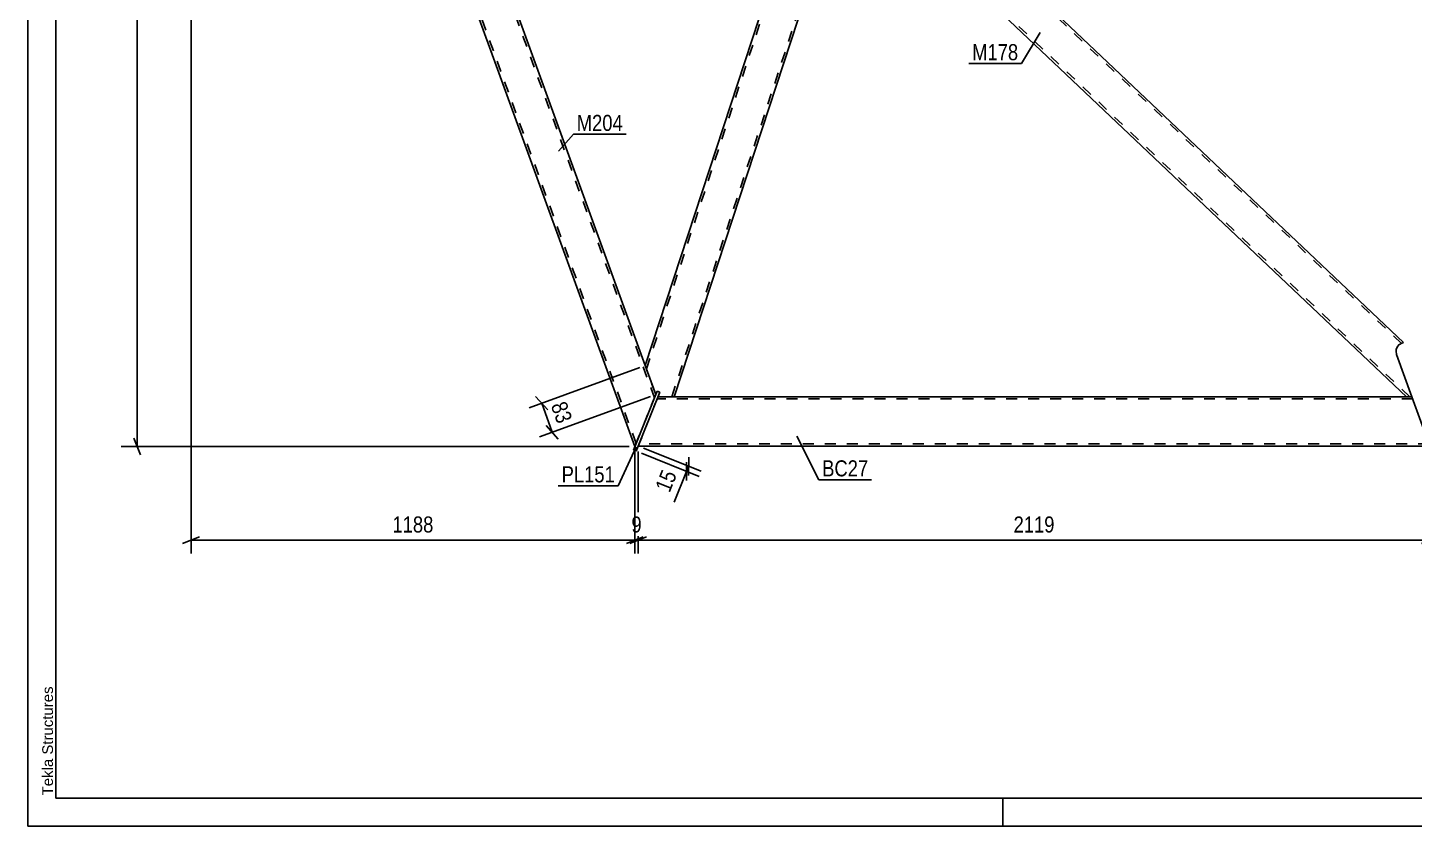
# Model space of a CAD drawing. Header units: millimetres. Extents: x 0 to 594, y 0 to 420.
# Drawn here: x 0 to 247.4, y 0 to 142.4 of the extents above; entities that cross this region are included whole.
import ezdxf

# ---------------------------------------------------------------- set-up
doc = ezdxf.new("R2010")
doc.units = ezdxf.units.MM
doc.linetypes.add('DXK_LINE_DOT2', pattern=[3.9198, 1.9599, -1.9599])
doc.styles.add('Arial', font='ARIAL.TTF', dxfattribs={"height": 0.2})
doc.styles.add('Arial Narrow', font='ARIALN.TTF', dxfattribs={"height": 0.2})

# ---------------------------------------------------------------- blocks, each defined once
blk = doc.blocks.new('Unknown-761560111-3298')
at = {"color": 5, "linetype": 'Continuous'}
for p, q in [((0, 420), (0, 0)), ((5, 415), (5, 5)), ((5, 5), (589, 5)), ((174, 0), (174, 5)), ((0, 0), (594, 0))]:
    blk.add_line(p, q, dxfattribs=at)
at = {"color": 174, "linetype": 'Continuous', "style": 'Arial'}
blk.add_text('Tekla Structures', height=1.9102, rotation=90, dxfattribs=at).set_placement((4.5, 5.5))
blk = doc.blocks.new('Part-761560111-5109 - 5106')
at = {"color": 2, "linetype": 'Continuous'}
for p, q in [((108.33, 67.7), (29.14, 285.29)), ((29.14, 285.29), (38.66, 278.62)), ((110.17, 82.15), (41.86, 269.83))]:
    blk.add_line(p, q, dxfattribs=at)
at = {"color": 7, "linetype": 'DXK_LINE_DOT2'}
for p, q in [((108.56, 68.26), (29.71, 284.89)), ((111.83, 76.41), (38.09, 279.02)), ((38.66, 278.62), (41.86, 269.83)), ((112.05, 76.97), (110.17, 82.15)), ((112.05, 76.97), (108.33, 67.7))]:
    blk.add_line(p, q, dxfattribs=at)
blk = doc.blocks.new('Part-761560111-5108 - 5106')
at = {"color": 7, "linetype": 'DXK_LINE_DOT2'}
for p, q in [((112.48, 76.59), (108.94, 67.79)), ((247.13, 76.19), (112.32, 76.19)), ((250.04, 68.19), (109.1, 68.19))]:
    blk.add_line(p, q, dxfattribs=at)
at = {"color": 2, "linetype": 'Continuous'}
for p, q in [((246.99, 76.59), (112.48, 76.59)), ((250.19, 67.79), (246.99, 76.59)), ((108.94, 67.79), (250.19, 67.79))]:
    blk.add_line(p, q, dxfattribs=at)
blk = doc.blocks.new('Part-761560111-5110 - 5106')
at = {"color": 2, "linetype": 'Continuous'}
for p, q in [((42.27, 278.62), (38.66, 278.62)), ((38.66, 278.62), (41.86, 269.83)), ((143.31, 182.99), (42.27, 278.62)), ((141.01, 175.99), (41.86, 269.83)), ((245.51, 86.26), (148.66, 177.92)), ((246.02, 76.59), (146.36, 170.92)), ((244.25, 84.1), (244.16, 84.71)), ((244.68, 85.82), (244.75, 85.87)), ((245.21, 86.15), (244.75, 85.87)), ((245.21, 86.15), (245.51, 86.26)), ((246.99, 76.59), (244.25, 84.1))]:
    blk.add_line(p, q, dxfattribs=at)
at = {"color": 7, "linetype": 'DXK_LINE_DOT2'}
for p, q in [((245.11, 86.09), (41.69, 278.62)), ((41.86, 269.83), (41.24, 271.51)), ((246.61, 76.59), (41.55, 270.67)), ((148.66, 177.92), (143.31, 182.99)), ((146.36, 170.92), (141.01, 175.99)), ((244.16, 84.71), (244.25, 84.1)), ((244.25, 84.1), (244.16, 84.71)), ((244.16, 84.71), (244.25, 84.1)), ((244.75, 85.87), (244.68, 85.82)), ((244.68, 85.82), (244.75, 85.87)), ((244.75, 85.87), (244.68, 85.82)), ((245.26, 86.17), (245.21, 86.15)), ((246.99, 76.59), (246.02, 76.59))]:
    blk.add_line(p, q, dxfattribs=at)
at = {"color": 2, "linetype": 'Continuous'}
blk.add_arc((245.76, 84.64), 1.6, 132.5, 177.5, dxfattribs=at)
at = {"color": 7, "linetype": 'DXK_LINE_DOT2'}
blk.add_arc((245.76, 84.64), 1.6, 132.5, 177.5, dxfattribs=at)
blk.add_arc((245.76, 84.64), 1.6, 132.5, 177.5, dxfattribs=at)
blk.add_arc((245.76, 84.64), 1.6, 132.5, 177.5, dxfattribs=at)
blk = doc.blocks.new('Part-761560111-5111 - 5106')
at = {"color": 2, "linetype": 'Continuous'}
for p, q in [((110.17, 82.15), (141.01, 175.99)), ((141.01, 175.99), (146.36, 170.92)), ((115.36, 76.59), (146.36, 170.92)), ((112.05, 76.97), (110.17, 82.15))]:
    blk.add_line(p, q, dxfattribs=at)
at = {"color": 7, "linetype": 'DXK_LINE_DOT2'}
for p, q in [((110.39, 81.54), (141.33, 175.69)), ((114.94, 76.59), (146.04, 171.23)), ((112.3, 77.58), (112.05, 76.97)), ((112.8, 77.39), (112.3, 77.58)), ((112.48, 76.59), (112.8, 77.39)), ((115.36, 76.59), (112.48, 76.59))]:
    blk.add_line(p, q, dxfattribs=at)
blk = doc.blocks.new('Part-761560111-5113 - 5106')
at = {"color": 2, "linetype": 'Continuous'}
for p, q in [((108.08, 67.08), (112.3, 77.58)), ((112.8, 77.39), (108.58, 66.88)), ((112.3, 77.58), (112.8, 77.39)), ((108.58, 66.88), (108.08, 67.08))]:
    blk.add_line(p, q, dxfattribs=at)
blk = doc.blocks.new('StraightDimension-761560111-6305 - 5106')
at = {"color": 7, "linetype": 'Continuous'}
for p, q in [((109.23, 81.8), (89.46, 74.61)), ((90.63, 76.63), (92.79, 74.22)), ((111.11, 76.62), (91.34, 69.43)), ((91.71, 75.43), (93.6, 70.25)), ((94.67, 69.04), (92.52, 71.45))]:
    blk.add_line(p, q, dxfattribs=at)
at = {"color": 0}
blk.add_wipeout([(94.19, 70.81), (98.14, 72.25), (96.47, 76.81), (92.53, 75.38)], dxfattribs=at)
at = {"color": 3, "style": 'Arial Narrow'}
blk.add_text('83', height=2.863, rotation=-69.9983, dxfattribs=at).set_placement((93.3, 75.02))
blk = doc.blocks.new('StraightDimension-761560111-5833 - 5106')
at = {"color": 7, "linetype": 'Continuous'}
for p, q in [((28.14, 285.29), (16.69, 285.29)), ((20.14, 283.79), (18.94, 286.79)), ((19.54, 67.7), (19.54, 285.29)), ((107.33, 67.7), (16.69, 67.7)), ((18.94, 69.2), (20.14, 66.2))]:
    blk.add_line(p, q, dxfattribs=at)
at = {"color": 0}
blk.add_wipeout([(18.79, 180.75), (14.59, 180.75), (14.59, 172.24), (18.79, 172.24)], dxfattribs=at)
at = {"color": 3, "style": 'Arial Narrow'}
blk.add_text('3264', height=2.863, rotation=90.0002, dxfattribs=at).set_placement((18.19, 172.84))
blk = doc.blocks.new('StraightDimension-761560111-6358 - 5106')
at = {"color": 7, "linetype": 'Continuous'}
for p, q in [((108.94, 66.79), (108.94, 48.62)), ((250.19, 66.79), (250.19, 48.62)), ((110.44, 51.62), (107.44, 50.42)), ((108.94, 51.02), (250.19, 51.02)), ((248.69, 50.42), (251.69, 51.62))]:
    blk.add_line(p, q, dxfattribs=at)
at = {"color": 0}
blk.add_wipeout([(183.82, 51.77), (183.82, 55.97), (175.31, 55.97), (175.31, 51.77)], dxfattribs=at)
at = {"color": 3, "style": 'Arial Narrow'}
blk.add_text('2119', height=2.863, dxfattribs=at).set_placement((175.91, 52.37))
blk = doc.blocks.new('StraightDimension-761560111-6342 - 5106')
at = {"color": 7, "linetype": 'Continuous'}
for p, q in [((109.87, 67.42), (120.16, 63.29)), ((109.51, 66.51), (119.8, 62.38)), ((117.57, 61.66), (117.57, 64.89)), ((117.94, 65.8), (117.93, 62.56)), ((117.57, 63.27), (117.93, 64.18))]:
    blk.add_line(p, q, dxfattribs=at)
at = {"color": 0}
blk.add_wipeout([(116.68, 63.06), (112.78, 64.63), (110.97, 60.12), (114.87, 58.56)], dxfattribs=at)
at = {"color": 7, "linetype": 'Continuous'}
blk.add_line((117.57, 63.27), (115.37, 57.79), dxfattribs=at)
blk.add_line((117.57, 63.27), (115.37, 57.79), dxfattribs=at)
at = {"color": 3, "style": 'Arial Narrow'}
blk.add_text('15', height=2.863, rotation=68.119, dxfattribs=at).set_placement((114.53, 59.34))
blk = doc.blocks.new('StraightDimension-761560111-6359 - 5106')
at = {"color": 7, "linetype": 'Continuous'}
for p, q in [((108.33, 66.7), (108.33, 48.62)), ((108.94, 66.79), (108.94, 48.62)), ((106.83, 50.42), (109.83, 51.62)), ((110.44, 51.62), (107.44, 50.42)), ((108.33, 51.02), (108.94, 51.02))]:
    blk.add_line(p, q, dxfattribs=at)
at = {"color": 0}
blk.add_wipeout([(110.15, 51.77), (110.15, 55.97), (107.12, 55.97), (107.12, 51.77)], dxfattribs=at)
at = {"color": 3, "style": 'Arial Narrow'}
blk.add_text('9', height=2.86, dxfattribs=at).set_placement((107.72, 52.37))
blk = doc.blocks.new('StraightDimension-761560111-6360 - 5106')
at = {"color": 7, "linetype": 'Continuous'}
for p, q in [((29.14, 284.29), (29.14, 48.62)), ((108.33, 66.7), (108.33, 48.62)), ((30.64, 51.62), (27.64, 50.42)), ((29.14, 51.02), (108.33, 51.02)), ((106.83, 50.42), (109.83, 51.62))]:
    blk.add_line(p, q, dxfattribs=at)
at = {"color": 0}
blk.add_wipeout([(72.99, 51.77), (72.99, 55.97), (64.48, 55.97), (64.48, 51.77)], dxfattribs=at)
at = {"color": 3, "style": 'Arial Narrow'}
blk.add_text('1188', height=2.863, dxfattribs=at).set_placement((65.08, 52.37))
blk = doc.blocks.new('Mark-761560111-5802 - 5106')
at = {"color": 0}
blk.add_wipeout([(176.75, 136.58), (176.75, 139.58), (168.52, 139.58), (168.52, 136.58)], dxfattribs=at)
blk.add_wipeout([(176.75, 136.58), (176.75, 139.58), (168.52, 139.58), (168.52, 136.58)], dxfattribs=at)
at = {"color": 30, "linetype": 'Continuous'}
for p in [(180.68, 141.54), (167.92, 135.98)]:
    blk.add_line(p, (177.35, 135.98), dxfattribs=at)
at = {"color": 3, "style": 'Arial Narrow'}
blk.add_text('M178', height=2.863, dxfattribs=at).set_placement((168.52, 136.58))
blk = doc.blocks.new('Mark-761560111-5812 - 5106')
at = {"color": 0}
blk.add_wipeout([(149.98, 62.38), (149.98, 65.38), (141.76, 65.38), (141.76, 62.38)], dxfattribs=at)
blk.add_wipeout([(149.98, 62.38), (149.98, 65.38), (141.76, 65.38), (141.76, 62.38)], dxfattribs=at)
at = {"color": 30, "linetype": 'Continuous'}
for p, q in [((137.21, 69.57), (141.16, 61.78)), ((141.16, 61.78), (150.58, 61.78))]:
    blk.add_line(p, q, dxfattribs=at)
at = {"color": 3, "style": 'Arial Narrow'}
blk.add_text('BC27', height=2.863, dxfattribs=at).set_placement((141.76, 62.38))
blk = doc.blocks.new('Mark-761560111-5815 - 5106')
at = {"color": 0}
blk.add_wipeout([(106.19, 123.97), (106.19, 126.97), (97.97, 126.97), (97.97, 123.97)], dxfattribs=at)
blk.add_wipeout([(106.19, 123.97), (106.19, 126.97), (97.97, 126.97), (97.97, 123.97)], dxfattribs=at)
at = {"color": 30, "linetype": 'Continuous'}
for p, q in [((94.69, 120.36), (97.37, 123.37)), ((97.37, 123.37), (106.79, 123.37))]:
    blk.add_line(p, q, dxfattribs=at)
at = {"color": 3, "style": 'Arial Narrow'}
blk.add_text('M204', height=2.863, dxfattribs=at).set_placement((97.97, 123.97))
blk = doc.blocks.new('Mark-761560111-5824 - 5106')
at = {"color": 0}
blk.add_wipeout([(104.77, 61.31), (104.77, 64.31), (95.27, 64.31), (95.27, 61.31)], dxfattribs=at)
blk.add_wipeout([(104.77, 61.31), (104.77, 64.31), (95.27, 64.31), (95.27, 61.31)], dxfattribs=at)
at = {"color": 30, "linetype": 'Continuous'}
for p in [(108.56, 67.66), (94.67, 60.71)]:
    blk.add_line(p, (105.37, 60.71), dxfattribs=at)
at = {"color": 3, "style": 'Arial Narrow'}
blk.add_text('PL151', height=2.863, dxfattribs=at).set_placement((95.27, 61.31))

msp = doc.modelspace()

# ---------------------------------------------------------------- block references
for name in ['Unknown-761560111-3298', 'Part-761560111-5109 - 5106', 'Part-761560111-5110 - 5106', 'Part-761560111-5111 - 5106', 'Part-761560111-5113 - 5106', 'Part-761560111-5108 - 5106']:
    msp.add_blockref(name, (0, 0))

# ---------------------------------------------------------------- next in the draw order: block references
for name in ['Mark-761560111-5802 - 5106', 'StraightDimension-761560111-6305 - 5106']:
    msp.add_blockref(name, (0, 0))

# ---------------------------------------------------------------- next in the draw order: block references
msp.add_blockref('StraightDimension-761560111-5833 - 5106', (0, 0))

# ---------------------------------------------------------------- next in the draw order: block references
msp.add_blockref('StraightDimension-761560111-6358 - 5106', (0, 0))

# ---------------------------------------------------------------- next in the draw order: block references
for name in ['Mark-761560111-5812 - 5106', 'StraightDimension-761560111-6342 - 5106']:
    msp.add_blockref(name, (0, 0))

# ---------------------------------------------------------------- next in the draw order: block references
msp.add_blockref('StraightDimension-761560111-6359 - 5106', (0, 0))

# ---------------------------------------------------------------- next in the draw order: block references
msp.add_blockref('StraightDimension-761560111-6360 - 5106', (0, 0))

# ---------------------------------------------------------------- next in the draw order: block references
for name in ['Mark-761560111-5815 - 5106', 'Mark-761560111-5824 - 5106']:
    msp.add_blockref(name, (0, 0))

doc.saveas('drawing.dxf')
